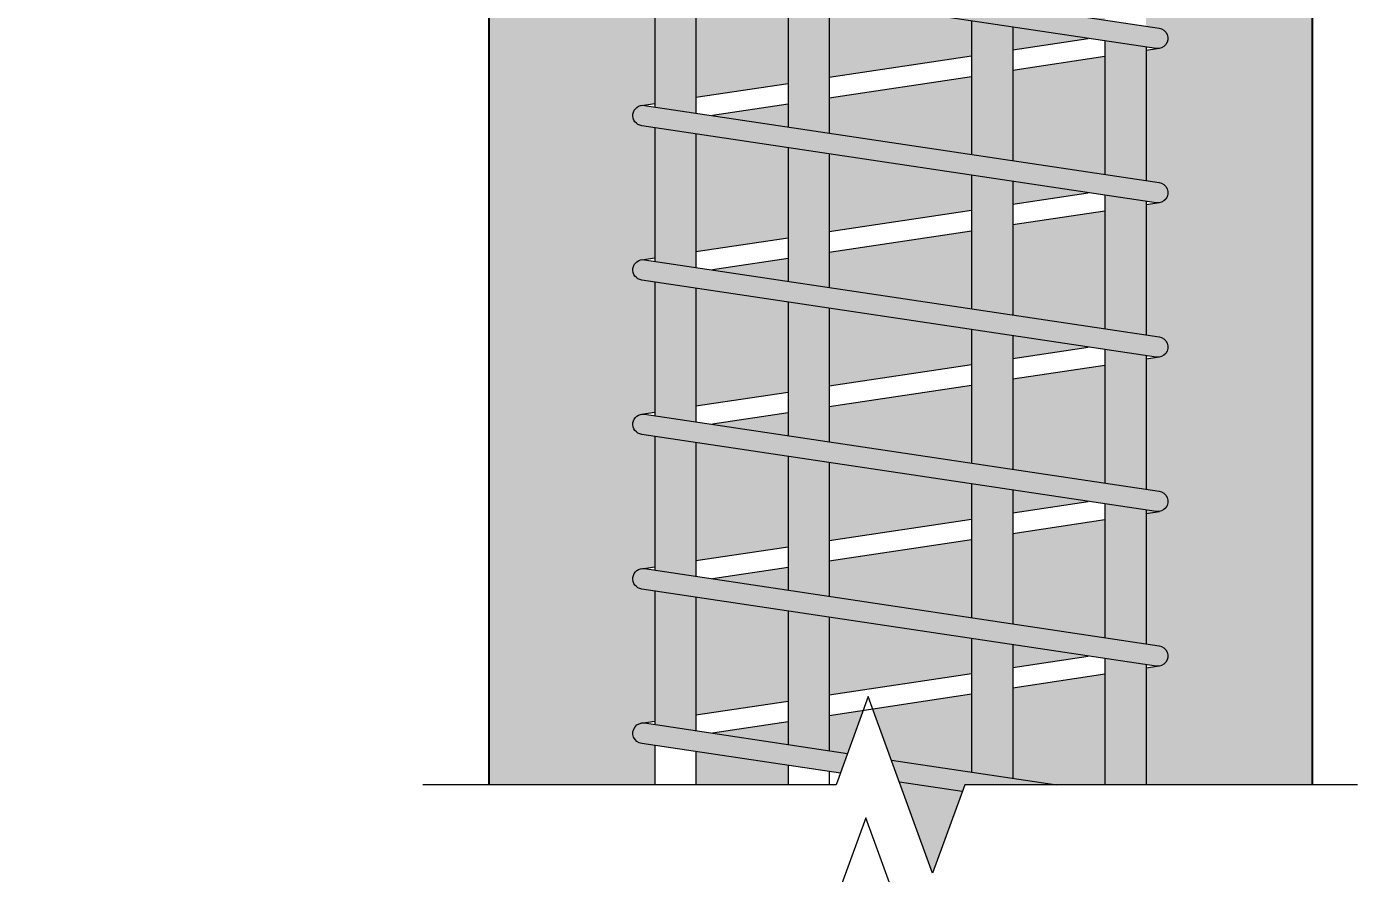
# Model space of a CAD drawing. Header units: metres. Extents: x 187 to 346, y 195 to 238.
# Drawn here: x 301.467 to 303.407, y 219.625 to 220.859 of the extents above; entities that cross this region are included whole.
import ezdxf

# ---------------------------------------------------------------- set-up
doc = ezdxf.new("R2010")
doc.units = ezdxf.units.M
for name, color, linetype, lineweight, true_color in [('Achu-Sombra 1', 253, 'Continuous', 13, 0x9c9c9c), ('Achu-Sombra 4', 254, 'Continuous', 13, 0xe0e0e0), ('Achu-Sombra 5', 254, 'Continuous', 13, 0xe8e8e8)]:
    doc.layers.add(name, color=color, linetype=linetype, lineweight=lineweight, true_color=true_color)
for name, color, linetype, lineweight in [('Cotas', 32, 'Continuous', 25), ('e-Secciones', 155, 'Continuous', 25), ('e-Varillas1', 132, 'Continuous', 18), ('e-Varilllas2', 214, 'Continuous', 13)]:
    doc.layers.add(name, color=color, linetype=linetype, lineweight=lineweight)
doc.styles.add('Cotas', font='GOTHIC.TTF')
doc.dimstyles.new('NINGUNA', dxfattribs={"dimtxt": 0.1125, "dimasz": 0.065, "dimexe": 0.025, "dimexo": 0.075, "dimgap": 0.005, "dimtad": 0, "dimtoh": 1, "dimzin": 4, "dimdsep": 46, "dimtxsty": 'Cotas', "dimblk": 'OBLIQUE', "dimcen": 0, "dimse1": 1, "dimse2": 1, "dimclrd": 256, "dimclre": 256, "dimclrt": 256, "dimadec": 1, "dimazin": 0, "dimtfac": 1.333333333333333, "dimtix": 1, "dimtofl": 0, "dimtmove": 2, "dimatfit": 0, "dimfxl": 1, "dimtolj": 1, "dimtzin": 0, "dimlwd": 9, "dimlwe": 9, "dimarcsym": 0})

# ---------------------------------------------------------------- blocks, each defined once
blk = doc.blocks.new('_Oblique')
at = {"color": 0, "linetype": 'ByBlock', "lineweight": -2}
blk.add_line((-0.5, -0.5), (0.5, 0.5), dxfattribs=at)
blk = doc.blocks.new('*D280')
at = {"layer": 'Cotas', "lineweight": 9, "transparency": 16777216}
for p, q in [((298.5754530549674, 222.0039388963796), (298.1009977583223, 222.0039388963796)), ((298.1259977583223, 222.0039388963796), (298.1259977583223, 219.8637777432769)), ((298.1259977583223, 217.3544459579512), (298.1259977583223, 219.4946071110539)), ((302.2905541657203, 217.3544459579512), (298.1009977583223, 217.3544459579512))]:
    blk.add_line(p, q, dxfattribs=at)
at = {"layer": 'Defpoints', "color": 0, "transparency": 16777216}
for p in [(298.6504530549674, 222.0039388963796), (298.1259977583223, 217.3544459579512), (302.3655541657202, 217.3544459579512)]:
    blk.add_point(p, dxfattribs=at)
at = {"layer": 'Cotas', "lineweight": 9, "transparency": 16777216, "xscale": 0.05, "yscale": 0.05, "zscale": 0.05}
for p, rotation in [((298.1259977583223, 222.0039388963796), 90), ((298.1259977583223, 217.3544459579512), 270)]:
    blk.add_blockref('_Oblique', p, dxfattribs=dict(at, rotation=rotation))
at = {"layer": 'Cotas', "transparency": 16777216, "insert": (298.1259977583223, 219.6791924271653), "char_height": 0.075, "attachment_point": 5, "rotation": 90, "style": 'Cotas', "bg_fill": 3, "box_fill_scale": 1.1, "bg_fill_color": 9, "bg_fill_true_color": 13158600, "bg_fill_transparency": 0}
blk.add_mtext('\\A1;2.00 m', dxfattribs=at)

msp = doc.modelspace()

# ---------------------------------------------------------------- hatches: boundary and pattern name
at = {"layer": 'Achu-Sombra 1', "linetype": 'Continuous', "lineweight": 5}
h = msp.add_hatch(color=256, dxfattribs=at)
h.dxf.hatch_style = 1
h.paths.add_polyline_path([(302.4423928915849, 220.9280327906157), (302.3823928915849, 220.9370329031278), (302.3823928915849, 220.742365221125), (302.4423928915849, 220.733365108613)])
h.paths.add_polyline_path([(302.6367702494304, 220.8988758224418), (302.5767702494304, 220.907875934954), (302.5767702494304, 220.7132082529515), (302.6367702494304, 220.704208140439)])
h.paths.add_polyline_path([(302.9043380820106, 220.8587401458109), (302.8443380820099, 220.8677402583227), (302.8443380820104, 220.6730725763206), (302.9043380820103, 220.6640724638086)])
h.paths.add_polyline_path([(303.0987154398558, 220.8295831776367), (303.0387154398559, 220.8385832901492), (303.0387154398561, 220.6439156081469), (303.0987154398558, 220.6349154956346)])
h = msp.add_hatch(color=256, dxfattribs=at)
h.dxf.hatch_style = 1
h.paths.add_polyline_path([(302.4423928915846, 220.7030327906161), (302.3823928915847, 220.7120329031281), (302.3823928915847, 220.5173652211253), (302.4423928915846, 220.5083651086133)])
h.paths.add_polyline_path([(302.6367702494301, 220.6738758224421), (302.5767702494302, 220.6828759349543), (302.5767702494302, 220.4882082529518), (302.6367702494301, 220.4792081404393)])
h.paths.add_polyline_path([(302.9043380820103, 220.6337401458112), (302.8443380820097, 220.642740258323), (302.8443380820101, 220.448072576321), (302.9043380820101, 220.439072463809)])
h.paths.add_polyline_path([(303.0987154398556, 220.604583177637), (303.0387154398557, 220.6135832901495), (303.0387154398559, 220.4189156081472), (303.0987154398556, 220.4099154956349)])
h = msp.add_hatch(color=256, dxfattribs=at)
h.dxf.hatch_style = 1
h.paths.add_polyline_path([(302.4423928915849, 220.4780327906164), (302.3823928915849, 220.4870329031284), (302.3823928915849, 220.2923652211256), (302.4423928915849, 220.2833651086136)])
h.paths.add_polyline_path([(302.6367702494304, 220.4488758224424), (302.5767702494304, 220.4578759349546), (302.5767702494304, 220.2632082529521), (302.6367702494304, 220.2542081404396)])
h.paths.add_polyline_path([(302.9043380820106, 220.4087401458116), (302.8443380820099, 220.4177402583233), (302.8443380820104, 220.2230725763213), (302.9043380820103, 220.2140724638093)])
h.paths.add_polyline_path([(303.0987154398558, 220.3795831776373), (303.0387154398559, 220.3885832901498), (303.0387154398561, 220.1939156081475), (303.0987154398558, 220.1849154956353)])
h = msp.add_hatch(color=256, dxfattribs=at)
h.dxf.hatch_style = 1
h.paths.add_polyline_path([(302.4423928915849, 220.2527538459808), (302.3823928915849, 220.2617539584927), (302.3823928915849, 220.06708627649), (302.4423928915849, 220.058086163978)])
h.paths.add_polyline_path([(302.6367702494304, 220.2235968778067), (302.5767702494304, 220.232596990319), (302.5767702494304, 220.0379293083165), (302.6367702494304, 220.028929195804)])
h.paths.add_polyline_path([(302.9043380820106, 220.1834612011759), (302.8443380820099, 220.1924613136877), (302.8443380820104, 219.9977936316856), (302.9043380820103, 219.9887935191736)])
h.paths.add_polyline_path([(303.0987154398558, 220.1543042330017), (303.0387154398559, 220.1633043455142), (303.0387154398561, 219.9686366635118), (303.0987154398558, 219.9596365509996)])
h = msp.add_hatch(color=256, dxfattribs=at)
h.dxf.hatch_style = 1
h.paths.add_polyline_path([(302.4423928915846, 220.0277538459811), (302.3823928915847, 220.0367539584931), (302.3823928915847, 219.8420862764903), (302.4423928915846, 219.8330861639783)])
h.paths.add_polyline_path([(302.6367702494301, 219.9985968778071), (302.5767702494302, 220.0075969903193), (302.5767702494302, 219.8129293083168), (302.6367702494301, 219.8039291958043)])
h.paths.add_polyline_path([(302.9043380820103, 219.9584612011762), (302.8443380820097, 219.967461313688), (302.8443380820101, 219.772793631686), (302.9043380820101, 219.7637935191739)])
h.paths.add_polyline_path([(303.0387154398561, 219.754138569885), (303.0987154398556, 219.754138569885), (303.0987154398556, 219.929304233002), (303.0387154398557, 219.9383043455145)])
at = {"layer": 'Achu-Sombra 5'}
h = msp.add_hatch(color=256, dxfattribs=at)
h.paths.add_polyline_path([(303.3405541657205, 221.2539401408453), (303.0987154398556, 221.253940136316), (303.0987154398558, 221.084915495634), (303.1175598292236, 221.0820888018917, -0.8741401486464218), (303.1175597746967, 221.0523581831105), (303.0987154398556, 221.0495315682214), (303.0987154398554, 220.8599154956343), (303.1175598292234, 220.8570888018921, -0.8741401485464239), (303.1175597746988, 220.8273581831112), (303.0987154398558, 220.8245315682217), (303.0987154398556, 220.6349154956346), (303.1175598292236, 220.6320888018924, -0.8741401486464218), (303.1175597746967, 220.6023581831111), (303.0987154398556, 220.599531568222), (303.0987154398554, 220.4099154956349), (303.1175598292234, 220.4070888018927, -0.8741401485464239), (303.1175597746988, 220.3773581831119), (303.0987154398558, 220.3745315682222), (303.0987154398561, 220.1849154956353), (303.1175598292236, 220.182088801893, -1.014889512560368), (303.1131100472415, 220.1524239595371), (303.0987154398558, 220.1545831776377), (303.0987154398558, 219.9596365509998), (303.1175598292236, 219.9568098572574, -0.8741401486464218), (303.1175597746967, 219.9270792384761), (303.0987154398558, 219.924252623587), (303.0987154398558, 219.7541385698853), (303.3405541657207, 219.7541385698853)])
h.paths.add_polyline_path([(302.3823928915845, 220.7120329031281), (302.3635485022173, 220.7148595968703, -0.8741401485711374), (302.3635485567411, 220.7445902156507), (302.3823928915851, 220.7474168305402), (302.3823928915849, 220.9370329031278), (302.3635485022171, 220.93985959687, -0.8741401484711396), (302.3635485567388, 220.9695902156499), (302.3823928915847, 220.9724168305397), (302.3823928915845, 221.1620329031275), (302.3635485022173, 221.1648595968697, -0.8741401485711374), (302.3635485567411, 221.1945902156501), (302.3823928915851, 221.1974168305395), (302.3823928915851, 221.2539401229007), (302.1405541657207, 221.2539401183719), (302.1405541657204, 219.7541385698853), (302.3823928915842, 219.754138569885), (302.3823928915845, 219.8117539584934), (302.3635485022171, 219.8145806522356, -0.8741401484711396), (302.3635485567388, 219.8443112710156), (302.3823928915847, 219.8471378859053), (302.3823928915845, 220.0367539584931), (302.3635485022173, 220.0395806522353, -0.8741401485711374), (302.3635485567411, 220.0693112710157), (302.3823928915851, 220.0721378859052), (302.3823928915849, 220.2620329031287), (302.3635485022173, 220.264859596871, -0.8741401485711374), (302.3635485567411, 220.2945902156514), (302.3823928915851, 220.2974168305408), (302.3823928915849, 220.4870329031284), (302.3635485022171, 220.4898595968706, -0.8741401484711396), (302.3635485567388, 220.5195902156506), (302.3823928915847, 220.5224168305405)])
h.paths.add_polyline_path([(302.5767702494302, 221.2539401265409), (302.4423928915849, 221.2539401240241), (302.4423928915849, 221.2064167180273), (302.5767702494304, 221.2265730697197)])
h.paths.add_polyline_path([(302.5767702494302, 221.1962407684108), (302.4666618645635, 221.1797247171566), (302.5767702494302, 221.1632082529513)])
h.paths.add_polyline_path([(302.7592195985505, 221.2539401299584), (302.6367702494304, 221.2539401276649), (302.6367702494304, 221.2355729572075)])
h.paths.add_polyline_path([(302.8443380820104, 221.2363754415534), (302.6367702494304, 221.2052406558986), (302.6367702494304, 221.1542081404388), (302.8443380820101, 221.12307257632)])
h.paths.add_polyline_path([(303.0387154398559, 221.2539401351925), (302.9614374938562, 221.2539401337453), (302.9043380820103, 221.2453753290414), (302.9043380820103, 221.1140724638077), (303.0387154398557, 221.0939156081462)])
h.paths.add_polyline_path([(303.0144464668749, 221.0672236816053), (302.9043380820099, 221.0837401458104), (302.9043380820099, 221.0507076303508)])
h.paths.add_polyline_path([(302.8443380820101, 221.0927402583229), (302.6367702494301, 221.1238758224415), (302.6367702494301, 221.0105729572078), (302.8443380820104, 221.041707742863)])
h.paths.add_polyline_path([(302.5767702494302, 221.1328759349539), (302.4423928915844, 221.153032790615), (302.4423928915846, 220.9814167180281), (302.5767702494302, 221.00157306972)])
h.paths.add_polyline_path([(302.5767702494302, 220.9712407684112), (302.4666618645629, 220.9547247171567), (302.57677024943, 220.9382082529509)])
h.paths.add_polyline_path([(302.8443380820101, 221.011375441554), (302.6367702494299, 220.980240655899), (302.6367702494304, 220.9292081404389), (302.8443380820104, 220.8980725763203)])
h.paths.add_polyline_path([(303.0387154398552, 221.0405316807334), (302.9043380820101, 221.0203753290415), (302.9043380820099, 220.8890724638083), (303.0387154398554, 220.8689156081466)])
h.paths.add_polyline_path([(303.0144464668751, 220.8422236816054), (302.9043380820103, 220.8587401458109), (302.9043380820103, 220.8257076303511)])
h.paths.add_polyline_path([(302.8443380820101, 220.8677402583225), (302.6367702494304, 220.8988758224415), (302.6367702494306, 220.7855729572081), (302.8443380820104, 220.8167077428633)])
h.paths.add_polyline_path([(302.5767702494304, 220.9078759349538), (302.4423928915846, 220.9280327906155), (302.4423928915851, 220.7564167180282), (302.5767702494304, 220.7765730697206)])
h.paths.add_polyline_path([(302.5767702494304, 220.7462407684115), (302.466661864564, 220.729724717157), (302.5767702494304, 220.7132082529515)])
h.paths.add_polyline_path([(302.8443380820104, 220.7863754415543), (302.6367702494304, 220.7552406558993), (302.6367702494304, 220.7042081404392), (302.8443380820101, 220.6730725763204)])
h.paths.add_polyline_path([(303.0387154398559, 220.8155316807342), (302.9043380820103, 220.7953753290419), (302.9043380820101, 220.6640724638084), (303.0387154398554, 220.6439156081466)])
h.paths.add_polyline_path([(303.0144464668751, 220.6172236816057), (302.9043380820101, 220.6337401458115), (302.9043380820103, 220.6007076303515)])
h.paths.add_polyline_path([(302.8443380820106, 220.6427402583233), (302.6367702494304, 220.6738758224423), (302.6367702494304, 220.5605729572084), (302.8443380820104, 220.5917077428639)])
h.paths.add_polyline_path([(302.57677024943, 220.6828759349541), (302.4423928915846, 220.7030327906161), (302.4423928915846, 220.5314167180283), (302.5767702494302, 220.5515730697209)])
h.paths.add_polyline_path([(302.5767702494304, 220.5212407684116), (302.4666618645631, 220.5047247171571), (302.57677024943, 220.4882082529518)])
h.paths.add_polyline_path([(302.8443380820104, 220.5613754415546), (302.6367702494301, 220.5302406558996), (302.6367702494299, 220.4792081404393), (302.8443380820101, 220.4480725763207)])
h.paths.add_polyline_path([(303.0387154398557, 220.590531680734), (302.9043380820101, 220.5703753290424), (302.9043380820101, 220.4390724638085), (303.0387154398557, 220.4189156081472)])
h.paths.add_polyline_path([(303.0144464668738, 220.392223681606), (302.9043380820101, 220.4087401458114), (302.9043380820103, 220.3757076303515)])
h.paths.add_polyline_path([(302.8443380820104, 220.4177402583231), (302.6367702494304, 220.4488758224424), (302.6367702494304, 220.335572957209), (302.8443380820104, 220.366707742864)])
h.paths.add_polyline_path([(302.5767702494302, 220.4578759349546), (302.4423928915849, 220.4780327906162), (302.4423928915849, 220.3064167180286), (302.5767702494304, 220.3265730697212)])
h.paths.add_polyline_path([(302.5767702494304, 220.2962407684119), (302.4666618645631, 220.2797247171579), (302.5767702494302, 220.2632082529521)])
h.paths.add_polyline_path([(302.8443380820106, 220.3363754415552), (302.6367702494306, 220.3052406559002), (302.6367702494304, 220.2542081404401), (302.8443380820101, 220.2230725763213)])
h.paths.add_polyline_path([(303.0387154398559, 220.3655316807346), (302.9043380820103, 220.3453753290427), (302.9043380820103, 220.2140724638093), (303.0387154398557, 220.1939156081473)])
h.paths.add_polyline_path([(303.0153762823279, 220.167084207545), (302.9043380820103, 220.1837401458117), (302.9043380820099, 220.1504286857159)])
h.paths.add_polyline_path([(302.8443380820106, 220.1927402583235), (302.6367702494304, 220.2238758224425), (302.6367702494306, 220.1102940125731), (302.8443380820104, 220.1414287982286)])
h.paths.add_polyline_path([(302.5767702494306, 220.2328759349547), (302.4423928915849, 220.2530327906162), (302.4423928915849, 220.0811377733932), (302.5767702494304, 220.1012941250853)])
h.paths.add_polyline_path([(302.5767702494302, 220.0709618237763), (302.4666618645633, 220.0544457725222), (302.5767702494304, 220.0379293083165)])
h.paths.add_polyline_path([(302.8443380820104, 220.1110964969193), (302.6367702494304, 220.079961711264), (302.6367702494301, 220.0289291958045), (302.8443380820101, 219.9977936316856)])
h.paths.add_polyline_path([(303.0387154398559, 220.1402527360989), (302.9043380820103, 220.1200963844071), (302.9043380820103, 219.9887935191734), (303.0387154398557, 219.9686366635116)])
h.paths.add_polyline_path([(303.0144464668747, 219.9419447369707), (302.9043380820101, 219.9584612011758), (302.9043380820101, 219.9254286857162)])
h.paths.add_polyline_path([(302.8443380820101, 219.9674613136882), (302.6367702494301, 219.9985968778071), (302.6367702494301, 219.8852940125734), (302.8443380820104, 219.9164287982287)])
h.paths.add_polyline_path([(302.5767702494302, 220.0075969903193), (302.4423928915844, 220.0277538459809), (302.4423928915844, 219.8561377733933), (302.57677024943, 219.8762941250856)])
h.paths.add_polyline_path([(302.5767702494302, 219.8459618237766), (302.4666618645629, 219.8294457725221), (302.57677024943, 219.8129293083168)])
h.paths.add_polyline_path([(302.57677024943, 219.7825969903194), (302.4423928915844, 219.8027538459814), (302.4423928915844, 219.754138569885), (302.57677024943, 219.754138569885)])
h.paths.add_polyline_path([(302.6861993632897, 219.8623759856541), (302.6367702494304, 219.8549617112646), (302.6367702494301, 219.8039291958043), (302.663468829983, 219.7999243586564)])
h.paths.add_polyline_path([(302.8443380820106, 219.8860964969199), (302.7003845310055, 219.8645037342114), (302.7273787408613, 219.7903377521806), (302.8443380820104, 219.7727936316857)])
h.paths.add_polyline_path([(302.8307934762882, 219.7444930299459), (302.7390563553304, 219.758253770115), (302.7874291657231, 219.6253505658526)])
h.paths.add_polyline_path([(303.0387154398554, 219.9152527360993), (302.9043380820099, 219.8950963844074), (302.9043380820099, 219.7637935191735), (302.9687036059456, 219.754138569885), (303.0387154398557, 219.754138569885)])

# ---------------------------------------------------------------- linework, layer by layer
at = {"layer": 'e-Secciones'}
msp.add_line((303.3405541657205, 221.6139401548911), (303.3405541657205, 219.7541385698853), dxfattribs=at)
at = {"layer": 'e-Varillas1'}
for p, q in [((302.3823928915849, 220.9374938751336), (302.3823928915849, 220.742365221125)), ((302.4423928915849, 220.9280327906155), (302.4423928915849, 220.733365108613)), ((302.5767702494304, 220.9078941284328), (302.5767702494304, 220.7132082529512)), ((302.6367702494304, 220.898899130271), (302.6367702494304, 220.7042081404392)), ((302.8443380820104, 220.867740258323), (302.8443380820104, 220.6730725763204)), ((302.9043380820103, 220.8587401458107), (302.9043380820103, 220.6640724638084)), ((303.0387154398559, 220.838583290149), (303.0387154398559, 220.6439156081466)), ((303.0987154398558, 220.8295831776367), (303.0987154398558, 220.6349154956346)), ((302.3823928915847, 220.7124938751339), (302.3823928915847, 220.5173652211253)), ((302.4423928915846, 220.7030327906161), (302.4423928915846, 220.5083651086133)), ((302.5767702494302, 220.6828941284332), (302.5767702494302, 220.4882082529516)), ((302.6367702494301, 220.6738991302713), (302.6367702494301, 220.4792081404395)), ((302.8443380820101, 220.6427402583233), (302.8443380820101, 220.4480725763207)), ((302.9043380820101, 220.633740145811), (302.9043380820101, 220.4390724638087)), ((303.0387154398557, 220.6135832901493), (303.0387154398557, 220.4189156081469)), ((303.0987154398556, 220.604583177637), (303.0987154398556, 220.4099154956349)), ((302.3823928915849, 220.4874938751343), (302.3823928915849, 220.2923652211256)), ((302.4423928915849, 220.4780327906162), (302.4423928915849, 220.2833651086136)), ((302.5767702494304, 220.4578941284335), (302.5767702494304, 220.2632082529519)), ((302.6367702494304, 220.4488991302716), (302.6367702494304, 220.2542081404398)), ((302.8443380820104, 220.4177402583236), (302.8443380820104, 220.223072576321)), ((302.9043380820103, 220.4087401458114), (302.9043380820103, 220.214072463809)), ((303.0387154398559, 220.3885832901496), (303.0387154398559, 220.1939156081473)), ((303.0987154398558, 220.3795831776373), (303.0987154398558, 220.1849154956353)), ((302.3823928915849, 220.2622149304986), (302.3823928915849, 220.06708627649)), ((302.4423928915849, 220.2530327906165), (302.4423928915849, 220.058086163978)), ((302.5767702494304, 220.2326151837978), (302.5767702494304, 220.0379293083162)), ((302.6367702494304, 220.223620185636), (302.6367702494304, 220.0289291958042)), ((302.8443380820104, 220.1924613136879), (302.8443380820104, 219.9977936316854)), ((302.9043380820103, 220.1834612011757), (302.9043380820103, 219.9887935191734)), ((303.0387154398559, 220.163304345514), (303.0387154398559, 219.9686366635116)), ((303.0987154398558, 220.1543042330017), (303.0987154398558, 219.9596365509996)), ((302.3823928915847, 220.0372149304989), (302.3823928915847, 219.8420862764903)), ((302.4423928915846, 220.0277538459811), (302.4423928915846, 219.8330861639783)), ((302.5767702494302, 220.0076151837981), (302.5767702494302, 219.8129293083165)), ((302.6367702494301, 219.9986201856363), (302.6367702494301, 219.8039291958045)), ((302.8443380820101, 219.9674613136882), (302.8443380820101, 219.7727936316857)), ((302.9043380820101, 219.958461201176), (302.9043380820101, 219.7637935191737)), ((303.0387154398557, 219.9383043455143), (303.0387154398557, 219.7541385698853)), ((303.0987154398556, 219.929304233002), (303.0987154398556, 219.7541385698853)), ((302.3823928915845, 219.8122149304992), (302.3823928915845, 219.7541385698853)), ((302.4423928915844, 219.8027538459812), (302.4423928915844, 219.7541385698853)), ((302.57677024943, 219.7826151837984), (302.57677024943, 219.7541385698853)), ((302.6367702494299, 219.7736201856366), (302.6367702494299, 219.7541385698853))]:
    msp.add_line(p, q, dxfattribs=at)
for points in [[(302.7273787408613, 219.7903377521806), (302.9687036059436, 219.7541385698853)], [(302.8307934762877, 219.7444930299456), (302.7390563553304, 219.758253770115)]]:
    msp.add_lwpolyline(points, dxfattribs=at)
at = {"layer": 'e-Varilllas2'}
for points in [[(302.9043380820103, 220.8257076303511), (303.0144464668751, 220.8422236816054)], [(303.1179986425507, 220.827424012466), (303.0987154398558, 220.8245315682217)], [(302.6367702494304, 220.7855729572081), (302.8443380820104, 220.8167077428633)], [(303.0387154398559, 220.815531680734), (302.9043380820103, 220.7953753290421)], [(302.8443380820104, 220.7863754415543), (302.6367702494304, 220.7552406558993)], [(302.4423928915849, 220.7564167180282), (302.5767702494304, 220.7765730697203)], [(302.5767702494304, 220.7462407684115), (302.4666618645633, 220.729724717157)], [(302.9043380820101, 220.6007076303515), (303.0144464668749, 220.6172236816057)], [(302.6367702494301, 220.5605729572084), (302.8443380820101, 220.5917077428637)], [(303.0387154398557, 220.5905316807343), (302.9043380820101, 220.5703753290424)], [(303.1179986425505, 220.6024240124663), (303.0987154398556, 220.599531568222)], [(302.4423928915846, 220.5314167180286), (302.5767702494302, 220.5515730697206)], [(302.8443380820101, 220.5613754415546), (302.6367702494301, 220.5302406558996)], [(302.5767702494302, 220.5212407684118), (302.4666618645631, 220.5047247171573)], [(302.9043380820103, 220.3757076303518), (303.0144464668751, 220.392223681606)], [(303.1179986425507, 220.3774240124666), (303.0987154398558, 220.3745315682224)], [(302.6367702494304, 220.3355729572087), (302.8443380820104, 220.366707742864)], [(303.0387154398559, 220.3655316807346), (302.9043380820103, 220.3453753290427)], [(302.8443380820104, 220.3363754415549), (302.6367702494304, 220.3052406558999)], [(302.4423928915849, 220.3064167180289), (302.5767702494304, 220.3265730697209)], [(302.5767702494304, 220.2962407684121), (302.4666618645633, 220.2797247171576)], [(302.9043380820103, 220.1504286857161), (303.0144464668751, 220.1669447369704)], [(303.1179986425507, 220.152145067831), (303.0987154398558, 220.1492526235867)], [(302.6367702494304, 220.1102940125731), (302.8443380820104, 220.1414287982284)], [(303.0387154398559, 220.1402527360989), (302.9043380820103, 220.1200963844071)], [(302.8443380820104, 220.1110964969193), (302.6367702494304, 220.0799617112643)], [(302.4423928915849, 220.0811377733932), (302.5767702494304, 220.1012941250853)], [(302.5767702494304, 220.0709618237765), (302.4666618645633, 220.054445772522)], [(302.9043380820101, 219.9254286857164), (303.0144464668749, 219.9419447369707)], [(302.6367702494301, 219.8852940125734), (302.8443380820101, 219.9164287982287)], [(303.0387154398557, 219.9152527360993), (302.9043380820101, 219.8950963844074)], [(303.1179986425505, 219.9271450678313), (303.0987154398556, 219.924252623587)], [(302.4423928915846, 219.8561377733935), (302.5767702494302, 219.8762941250856)], [(302.8443380820101, 219.8860964969196), (302.6367702494301, 219.8549617112646)], [(302.5767702494302, 219.8459618237768), (302.4666618645631, 219.8294457725223)]]:
    msp.add_lwpolyline(points, dxfattribs=at)

# ---------------------------------------------------------------- next in the draw order: dimensions: what is measured, and where the dimension line sits
at = {"layer": 'Cotas'}
dim = msp.add_linear_dim(base=(298.1259977583223, 217.3544459579512), p1=(298.6504530549673, 222.0039388963794), p2=(302.3655541657201, 217.3544459579511), angle=90, text='2.00 m', dimstyle='NINGUNA', override={"dimtxt": 0.075, "dimasz": 0.05, "dimgap": 0.025, "dimlfac": 0.2666666666666666, "dimse1": 0, "dimse2": 0, "dimtfill": 1}, dxfattribs=at)
dim.commit()
dim.dimension.update_dxf_attribs({"geometry": '*D280', "text_midpoint": (298.1259977583223, 219.6791924271653)})

# ---------------------------------------------------------------- next in the draw order: hatches: boundary and pattern name
at = {"layer": 'Achu-Sombra 4'}
h = msp.add_hatch(color=256, dxfattribs=at)
h.dxf.hatch_style = 1
h.paths.add_polyline_path([(302.3675598292234, 220.9695902082939, 0.9853289322561746), (302.3631100472412, 220.9399253659387), (303.1135485022162, 220.8273581904677, 0.9853289326586006), (303.1179982841959, 220.8570230328241)])
h = msp.add_hatch(color=256, dxfattribs=at)
h.dxf.hatch_style = 1
h.paths.add_polyline_path([(302.3675598292236, 220.7445902082942, 0.9853289322561746), (302.3631100472414, 220.714925365939), (303.1135485022164, 220.602358190468, 0.9853289326586006), (303.1179982841961, 220.6320230328244)])
h = msp.add_hatch(color=256, dxfattribs=at)
h.dxf.hatch_style = 1
h.paths.add_polyline_path([(302.3675598292234, 220.5195902082946, 0.9853289322561746), (302.3631100472412, 220.4899253659393), (303.1135485022162, 220.3773581904683, 0.9853289326586006), (303.1179982841959, 220.4070230328247)])
h = msp.add_hatch(color=256, dxfattribs=at)
h.dxf.hatch_style = 1
h.paths.add_polyline_path([(302.3675598292236, 220.2945902082949, 0.9853289322561746), (302.3631100472414, 220.2649253659396), (303.1135485022164, 220.1523581904686, 0.9853289326586006), (303.1179982841961, 220.182023032825)])
h = msp.add_hatch(color=256, dxfattribs=at)
h.dxf.hatch_style = 1
h.paths.add_polyline_path([(302.3675598292236, 220.0693112636592, 0.9853289322561746), (302.3631100472414, 220.039646421304), (303.1135485022164, 219.927079245833, 0.9853289326586006), (303.1179982841961, 219.9567440881894)])
h = msp.add_hatch(color=256, dxfattribs=at)
h.dxf.hatch_style = 1
h.paths.add_polyline_path([(302.663468829983, 219.7999243586564), (302.3675598292234, 219.8443112636596, 0.0671560510596487), (302.3635485567388, 219.8443112710156), (302.363110101528, 219.8442455035563, 0.8483985116270552), (302.3631100472412, 219.8146464213043), (302.6530003106561, 219.7711623381887)])
h.paths.add_polyline_path([(302.7273787408608, 219.7903377521804), (302.7390563553297, 219.7582537701152), (302.8307934762879, 219.7444930299454), (302.8343041657192, 219.7541385698853), (302.9687036059424, 219.7541385698853)])

# ---------------------------------------------------------------- next in the draw order: linework, layer by layer
at = {"layer": 'e-Secciones'}
msp.add_line((302.1405541657204, 221.6139401548911), (302.1405541657204, 219.7541385698853), dxfattribs=at)
at = {"layer": 'e-Varillas1'}
for points in [[(302.3675598292234, 220.9695902082939), (303.1175598292234, 220.8570888018921, -1.000000000001588), (303.1135485022162, 220.8273581904677), (302.3635485022171, 220.93985959687, -0.9999999999994008)], [(302.3675598292236, 220.7445902082942), (303.1175598292236, 220.6320888018924, -1.000000000001588), (303.1135485022164, 220.602358190468), (302.3635485022173, 220.7148595968703, -0.9999999999994008)], [(302.3675598292234, 220.5195902082946), (303.1175598292234, 220.4070888018927, -1.000000000001588), (303.1135485022162, 220.3773581904683), (302.3635485022171, 220.4898595968706, -0.9999999999994008)], [(302.3675598292236, 220.2945902082949), (303.1175598292236, 220.182088801893, -1.000000000001588), (303.1135485022164, 220.1523581904686), (302.3635485022173, 220.264859596871, -0.9999999999994008)], [(302.3675598292236, 220.0693112636592), (303.1175598292236, 219.9568098572574, -1.000000000001588), (303.1135485022164, 219.927079245833), (302.3635485022173, 220.0395806522353, -0.9999999999994008)]]:
    msp.add_lwpolyline(points, format="xyb", close=True, dxfattribs=at)
at = {"layer": 'e-Varillas1', "linetype": 'Continuous'}
for points in [[(303.4066793995585, 219.7541385698853), (302.834304165719, 219.7541385698853), (302.7874291657231, 219.6253505658526), (302.6936791657176, 219.8829265739279), (302.646804165719, 219.7541385698853), (302.0445861211961, 219.7541385698853)], [(303.4039429376116, 219.5782355849157), (302.8299716752901, 219.5782355849157), (302.7833894111339, 219.4502518659931), (302.6902248828081, 219.7062193038487), (302.6436426186494, 219.5782355849157), (302.0438277794041, 219.5782355849157)]]:
    msp.add_lwpolyline(points, dxfattribs=at)
at = {"layer": 'e-Varillas1'}
msp.add_lwpolyline([(302.6530003106561, 219.7711623381887), (302.3635485022171, 219.8145806522356, -0.9999999999994008), (302.3675598292234, 219.8443112636596), (302.6634688299828, 219.7999243586564)], format="xyb", dxfattribs=at)
at = {"layer": 'e-Varilllas2'}
for points in [[(302.3631101015253, 220.7445244481905), (302.3823928915849, 220.7474168305402)], [(302.3631101015251, 220.5195244481908), (302.3823928915847, 220.5224168305405)], [(302.3631101015253, 220.2945244481911), (302.3823928915849, 220.2974168305408)], [(302.3631101015253, 220.0692455035555), (302.3823928915849, 220.0721378859052)], [(302.3631101015251, 219.8442455035558), (302.3823928915847, 219.8471378859055)]]:
    msp.add_lwpolyline(points, dxfattribs=at)

doc.saveas('drawing.dxf')
